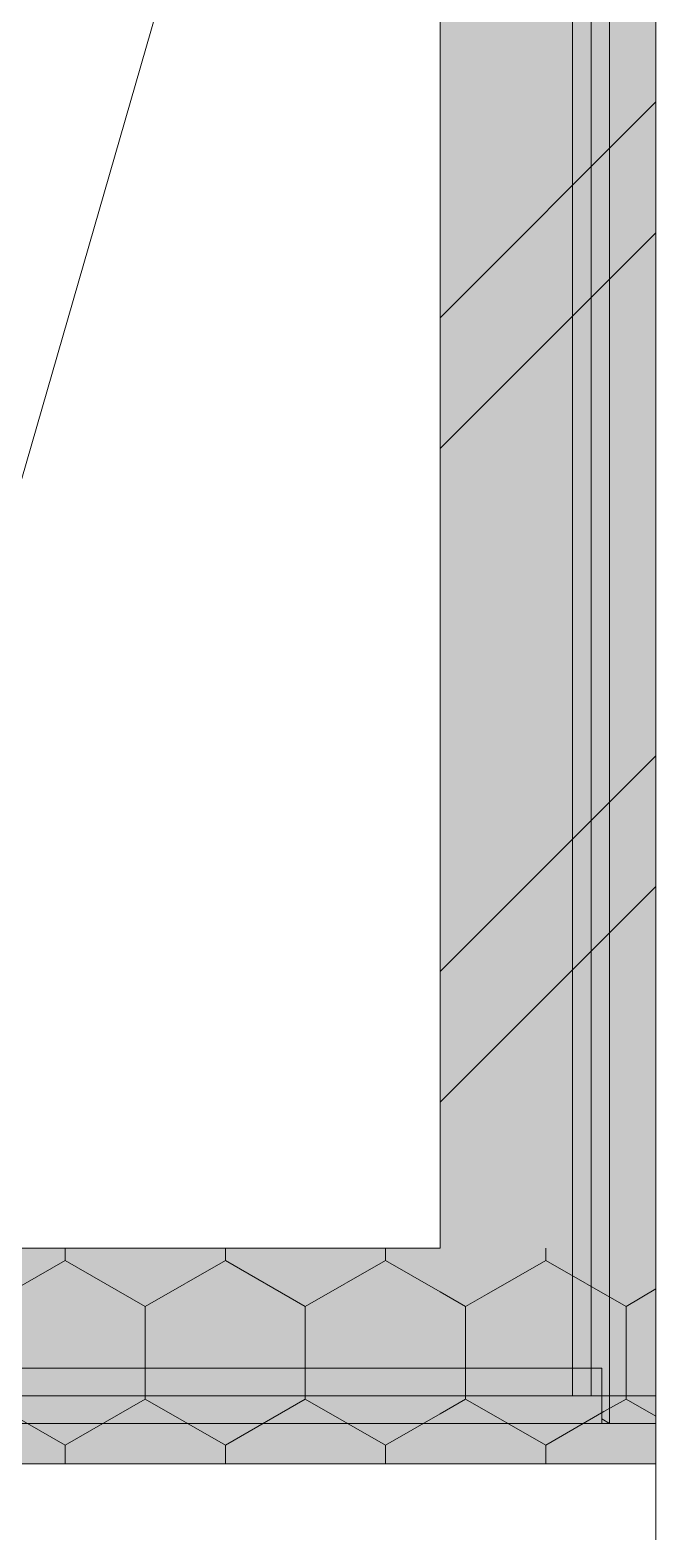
# Model space of a CAD drawing. Header units: millimetres. Extents: x -546 to 1681, y -650 to 1730.
# Drawn here: x 544.872 to 546.902, y 441.54 to 446.414 of the extents above; entities that cross this region are included whole.
import ezdxf

# ---------------------------------------------------------------- set-up
doc = ezdxf.new("R2010")
doc.units = ezdxf.units.MM

msp = doc.modelspace()

# ---------------------------------------------------------------- hatches: boundary and pattern name
at = {"true_color": 0xaaaaff}
h = msp.add_hatch(color=161, dxfattribs=at)
h.dxf.hatch_style = 2
h.paths.add_polyline_path([(546.2018, 460.9665), (546.9018, 460.9665), (546.9018, 442.4614), (546.2018, 442.4614)])
at = {"true_color": 0x96e196}
h = msp.add_hatch(color=81, dxfattribs=at)
h.dxf.hatch_style = 2
h.paths.add_polyline_path([(546.2018, 442.4614), (546.2018, 441.7614), (515.4638, 441.7614), (515.4638, 442.4614)])
h = msp.add_hatch(color=81, dxfattribs=at)
h.dxf.hatch_style = 2
h.paths.add_polyline_path([(546.2018, 442.4614), (546.9018, 442.4614), (546.9018, 441.7614)])
h = msp.add_hatch(color=81, dxfattribs=at)
h.dxf.hatch_style = 2
h.paths.add_polyline_path([(546.2018, 441.7614), (546.2018, 442.4614), (546.9018, 441.7614)])

# ---------------------------------------------------------------- linework, layer by layer
at = {"color": 7, "lineweight": 0}
for points in [[(546.9018, 461.6665), (546.9018, 421.0624)], [(546.6318, 461.2915), (546.6318, 441.9814)], [(546.6918, 461.2915), (546.6918, 441.9814)], [(546.7518, 461.2915), (546.7518, 441.9814)], [(546.9018, 441.9814), (546.9018, 461.2915)], [(546.2018, 460.9665), (546.2018, 442.4614)], [(546.9018, 442.4614), (546.9018, 460.9665)], [(546.2018, 445.4805), (546.9018, 446.1805)], [(546.2018, 445.0555), (546.9018, 445.7555)], [(546.2018, 443.3584), (546.9018, 444.0584)], [(546.2018, 442.9344), (546.9018, 443.6344)], [(546.2018, 442.4614), (515.4638, 442.4614)], [(544.9858, 442.4214), (544.7258, 442.2714)], [(544.9858, 442.4214), (544.9858, 442.4614)], [(545.2458, 442.2714), (544.9858, 442.4214)], [(545.5058, 442.4214), (545.2458, 442.2714)], [(545.5058, 442.4214), (545.5058, 442.4614)], [(545.7648, 442.2714), (545.5058, 442.4214)], [(546.0248, 442.4214), (545.7648, 442.2714)], [(546.0248, 442.4214), (546.0248, 442.4614)], [(546.2018, 442.3194), (546.0248, 442.4214)], [(546.5448, 442.4214), (546.3528, 442.3104)], [(546.5448, 442.4214), (546.5448, 442.4614)], [(546.8048, 442.2714), (546.5448, 442.4214)], [(546.9018, 441.7614), (546.9018, 442.4614)], [(546.2848, 442.2714), (546.2018, 442.3194)], [(546.9018, 442.3284), (546.8048, 442.2714)], [(545.2458, 441.9714), (545.2458, 442.2714)], [(545.7648, 441.9714), (545.7648, 442.2714)], [(546.3528, 442.3104), (546.2848, 442.2714)], [(546.2848, 441.9714), (546.2848, 442.2714)], [(546.8048, 441.9714), (546.8048, 442.2714)], [(546.7268, 442.0714), (537.0118, 442.0714)], [(546.7268, 441.8914), (546.7268, 442.0714)], [(546.7268, 441.9814), (536.9218, 441.9814)], [(546.7268, 441.9814), (546.7518, 441.9814)], [(546.7518, 441.9814), (546.9018, 441.9814)], [(546.7518, 441.9814), (546.7518, 441.8914)], [(544.9858, 441.8214), (544.7258, 441.9714)], [(545.2458, 441.9714), (544.9858, 441.8214)], [(545.5058, 441.8214), (545.2458, 441.9714)], [(545.7648, 441.9714), (545.5058, 441.8214)], [(546.0248, 441.8214), (545.7648, 441.9714)], [(546.2848, 441.9714), (546.2018, 441.9234)], [(546.5448, 441.8214), (546.2848, 441.9714)], [(546.7328, 441.9304), (546.5448, 441.8214)], [(546.8048, 441.9714), (546.7328, 441.9304)], [(546.9018, 441.9154), (546.8048, 441.9714)], [(536.8318, 441.8914), (546.9018, 441.8914)], [(546.2018, 441.9234), (546.0248, 441.8214)], [(546.7518, 441.8914), (546.7268, 441.9074)], [(544.9858, 441.7614), (544.9858, 441.8214)], [(545.5058, 441.7614), (545.5058, 441.8214)], [(546.0248, 441.7614), (546.0248, 441.8214)], [(546.5448, 441.7614), (546.5448, 441.8214)], [(515.4638, 441.7614), (546.9018, 441.7614)], [(536.7018, 441.7614), (546.9018, 441.7614)]]:
    msp.add_lwpolyline(points, dxfattribs=at)
at = {"color": 251, "lineweight": 0, "true_color": 0x646464}
msp.add_lwpolyline([(546.6318, 451.1565), (544.2858, 443.0194)], dxfattribs=at)

doc.saveas('drawing.dxf')
